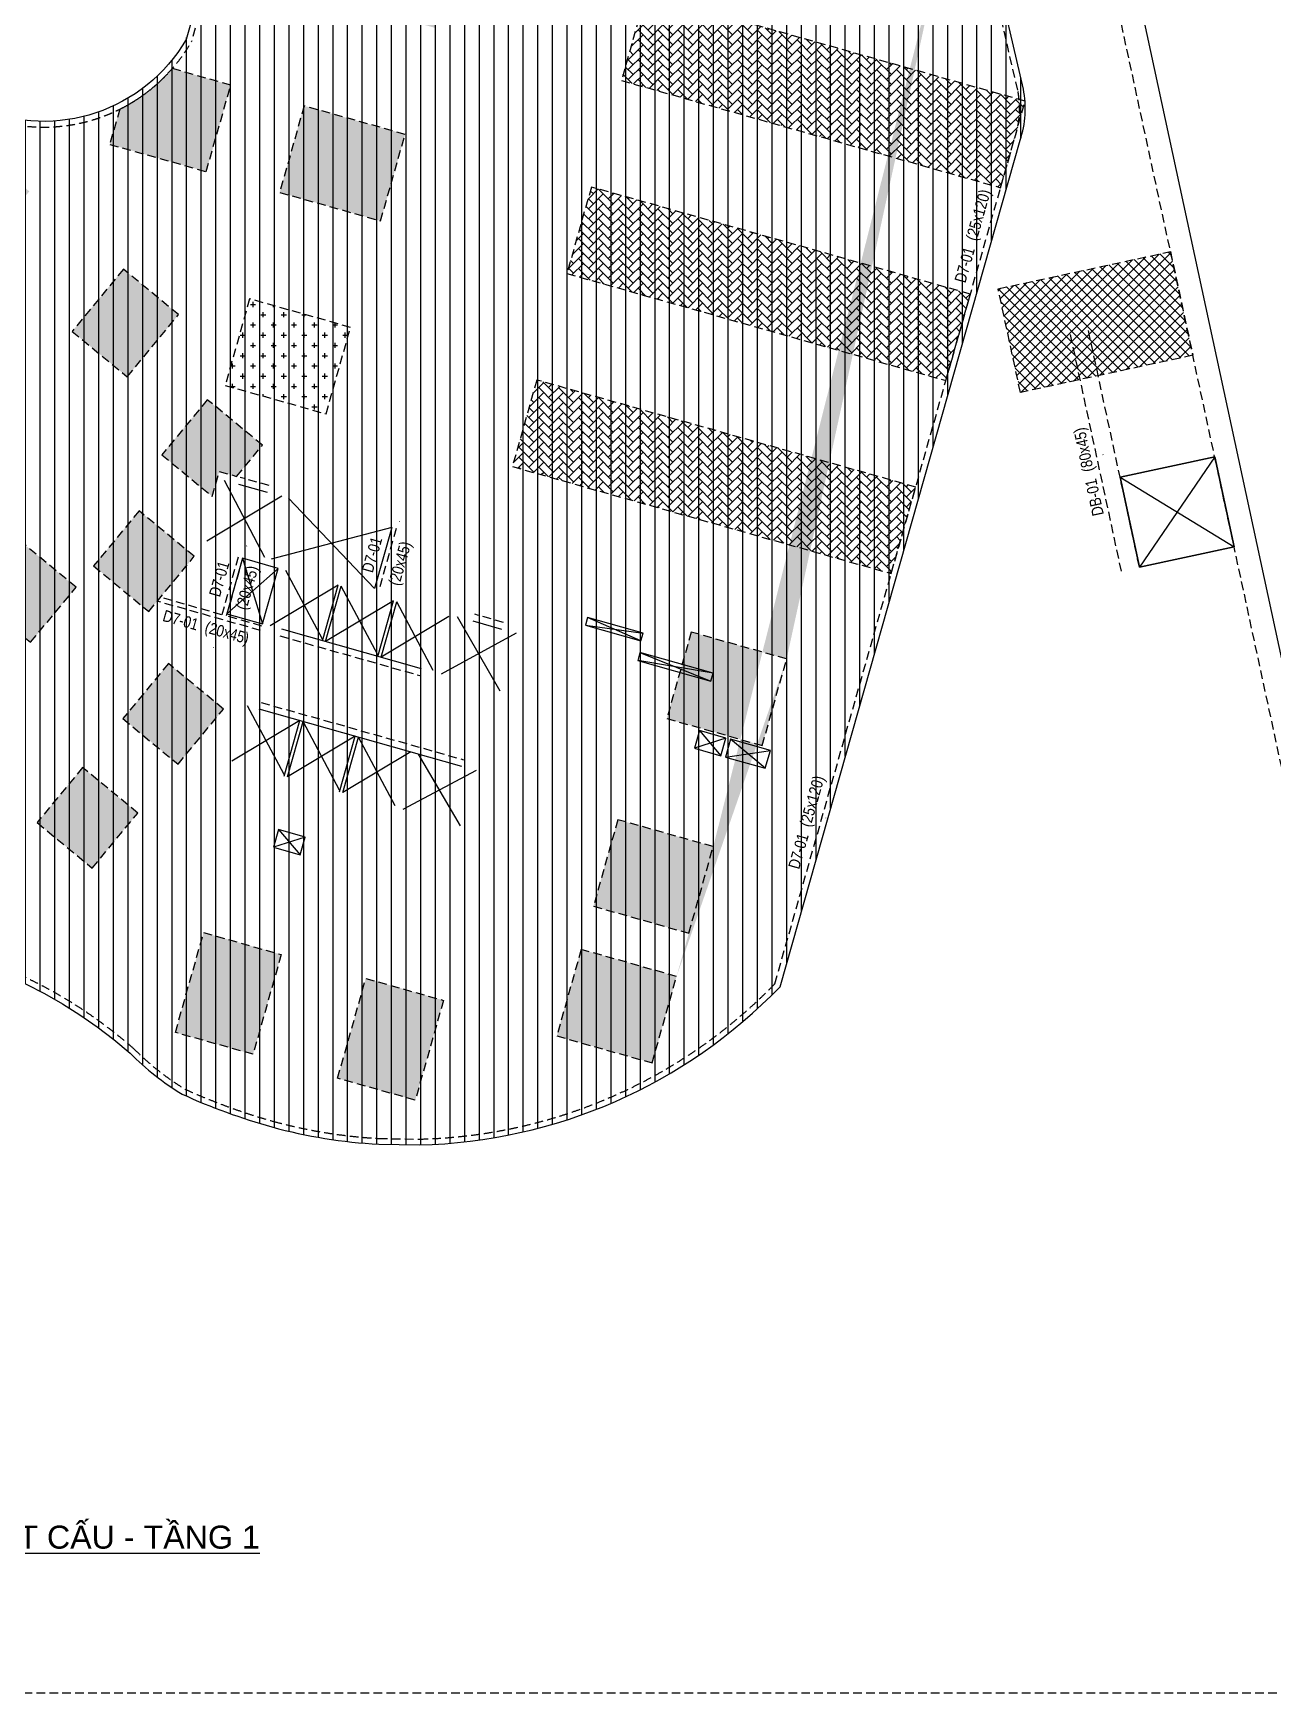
# Model space of a CAD drawing. Header units: millimetres. Extents: x 5400 to 3023951, y -127214 to 225084.
# Drawn here: x 748358 to 802139, y 2000 to 73998 of the extents above; entities that cross this region are included whole.
import ezdxf
from ezdxf.enums import TextEntityAlignment as Align

# ---------------------------------------------------------------- set-up
doc = ezdxf.new("R2010")
doc.units = ezdxf.units.MM
doc.header["$LTSCALE"] = 100
doc.linetypes.add('HIDDEN', pattern=[0.375, 0.25, -0.125])
for name, color, linetype in [('ccu11-Dai', 6, 'Continuous'), ('ccu11-Hatch', 250, 'Continuous'), ('ccu11-Manh', 8, 'Continuous'), ('ccu11-Thay', 7, 'Continuous'), ('ccu12-Khuat', 9, 'HIDDEN'), ('ccu12-Lomo', 2, 'Continuous'), ('ccu12-Text', 31, 'Continuous')]:
    doc.layers.add(name, color=color, linetype=linetype)
doc.layers.add('ccu12-Tencaukien', color=9, linetype='Continuous', lineweight=15)
doc.layers.add('KT-Kich thuoc', color=159, linetype='Continuous', lineweight=18)
doc.styles.add('Arial', font='arial.ttf', dxfattribs={"width": 0.7})
doc.styles.add('Arial Narrow', font='ARIALN.TTF')
pattern_1 = [(0, (0, 0), (444.5, 444.5), [222.25, -666.75]), (90, (111.125, -111.125), (-444.5, 444.5), [222.25, -666.75])]

# ---------------------------------------------------------------- blocks, each defined once
blk = doc.blocks.new('*U65')
at = {"layer": 'ccu12-Tencaukien', "color": 8, "ltscale": 10000}
blk.add_line((360.6565736538532, -155.3215232637356), (354.4065714950475, -155.3215232637356), dxfattribs=at)
at = {"layer": 'ccu12-Text', "color": 2, "style": 'Arial Narrow', "width": 0.8}
blk.add_attdef('SH', text='', height=300, dxfattribs=at).set_placement((275.6048113084853, 5.864471777974813), align=Align.BOTTOM_RIGHT)
at = {"layer": 'ccu12-Text', "color": 31, "style": 'Arial Narrow', "width": 0.8}
for tag, p in [('(', (507.5315725744504, -75.41116959831947)), ('KT', (632.605666770517, -75.41116959831947)), (')', (962.8971199221714, -75.41116959831947))]:
    blk.add_attdef(tag, text='', height=250, dxfattribs=at).set_placement(p, align=Align.BOTTOM_LEFT)
blk = doc.blocks.new('Lomo T1')
at = {"layer": 'ccu11-Manh', "ltscale": 0.5}
for p, q in [((89932.60956330225, 44298.93451975612, 7.041926182410731e-07), (86669.76996321976, 39503.74132822105, 7.174836964139087e-07)), ((85826.90991516784, 43413.93146930076, 7.01410419471675e-07), (90775.46961135417, 40388.74437867641, 7.202658951833068e-07)), ((47759.08364382759, 39890.74808661034, -1.473841578905439e-05), (48618.98403732851, 37049.87299022614, -1.472636816467722e-05)), ((49298.79367707297, 39455.66991717345, -1.473446673841087e-05), (47079.27400408126, 37484.95115966303, -1.473031721532074e-05)), ((62629.99122403003, 36987.56492683641, 9.322160354324964e-06), (65130.96549114585, 36644.59595562192, 9.322736923387243e-06)), ((65035.79606038332, 36307.78327853209, 9.322597869265232e-06), (62725.16065479256, 37324.377603926, 9.322299408446976e-06)), ((68171.71802793816, 34902.08638911997, -2.291197454324613e-08), (64900.89273480326, 35462.6235438108, -2.992309117279775e-08)), ((64996.06608436629, 35799.43511358346, -3.105689149550967e-08), (68076.54467837326, 34565.27481934731, -2.17781742205342e-08)), ((67574.54593590647, 32420.98061148613, -2.729628403359698e-08), (68511.78937612288, 31324.81696778536, -2.174295245618556e-08)), ((68729.32846084051, 32094.67198440852, -2.433449605095569e-08), (67357.00685118884, 31651.12559486297, -2.470474043882686e-08)), ((70436.44546698034, 30780.98563852022, -3.538624071194825e-06), (68921.79611226358, 32040.28597293282, -3.538621243958649e-06)), ((68704.2659848053, 31270.42842529924, -3.538939081951818e-06), (70653.97559443861, 31550.8431861538, -3.538306233201655e-06)), ((49318.83805360645, 28123.19733592449, -2.729627777122987e-08), (50256.08149382286, 27027.03369222372, -2.174294619381845e-08)), ((50473.62057854049, 27796.88870884688, -2.433448978858858e-08), (49101.29896888882, 27353.34231930133, -2.470473417645974e-08))]:
    blk.add_line(p, q, dxfattribs=at)
at = {"layer": 'ccu12-Lomo', "ltscale": 0.5}
for points, elevation in [([(89932.60956330225, 44298.93451975612), (85826.90991516784, 43413.93146930076), (86669.76996321976, 39503.74132822105), (90775.46961135417, 40388.74437867641)], 7.202658951833068e-07), ([(49298.79367707297, 39455.66991717345), (47759.08364382759, 39890.74808661034), (47079.27400408126, 37484.95115966303), (48618.98403732851, 37049.87299022614)], -1.472636816467722e-05), ([(62629.99122403003, 36987.56492683641), (65035.79606038332, 36307.78327853209), (65130.96549114585, 36644.59595562192), (62725.16065479256, 37324.377603926)], 9.322299408446976e-06), ([(68171.71802793816, 34902.08638911997), (64996.06608436629, 35799.43511358346), (64900.89273480326, 35462.6235438108), (68076.54467837326, 34565.27481934731)], -2.17781742205342e-08), ([(68729.32846084051, 32094.67198440852), (67574.54593590647, 32420.98061148613), (67357.00685118884, 31651.12559486297), (68511.78937612288, 31324.81696778536)], -2.174295245618556e-08), ([(68704.2659848053, 31270.42842529924), (70436.44546698034, 30780.98563852022), (70653.97559443861, 31550.8431861538), (68921.79611226358, 32040.28597293282)], -3.538621243958649e-06), ([(50473.62057854049, 27796.88870884688), (49318.83805360645, 28123.19733592449), (49101.29896888882, 27353.34231930133), (50256.08149382286, 27027.03369222372)], -2.174294619381845e-08)]:
    blk.add_lwpolyline(points, close=True, dxfattribs=dict(at, elevation=elevation))
blk = doc.blocks.new('*U274')
at = {"layer": 'ccu12-Tencaukien', "color": 8, "ltscale": 10000}
blk.add_line((360.6565736538532, -155.3215232637356), (354.4065714950475, -155.3215232637356), dxfattribs=at)
at = {"layer": 'ccu12-Text', "color": 2, "style": 'Arial Narrow', "width": 0.8}
blk.add_attdef('SH', text='', height=300, dxfattribs=at).set_placement((275.6048113084853, 5.864471777974813), align=Align.BOTTOM_RIGHT)
at = {"layer": 'ccu12-Text', "color": 31, "style": 'Arial Narrow', "width": 0.8}
for tag, p in [('(', (507.5315725744504, -75.41116959831947)), ('KT', (632.605666770517, -75.41116959831947)), (')', (962.8971199221714, -75.41116959831947))]:
    blk.add_attdef(tag, text='', height=250, dxfattribs=at).set_placement(p, align=Align.BOTTOM_LEFT)
blk = doc.blocks.new('*U42')
at = {"layer": 'ccu12-Tencaukien', "color": 8, "ltscale": 10000}
blk.add_line((360.6565736538532, -155.3215232637356), (354.4065714950475, -155.3215232637356), dxfattribs=at)
at = {"layer": 'ccu12-Text', "color": 2, "style": 'Arial Narrow', "width": 0.8}
blk.add_attdef('SH', text='', height=300, dxfattribs=at).set_placement((275.6048113084853, 5.864471777974813), align=Align.BOTTOM_RIGHT)
at = {"layer": 'ccu12-Text', "color": 31, "style": 'Arial Narrow', "width": 0.8}
for tag, p in [('(', (507.5315725744504, -75.41116959831947)), ('KT', (632.605666770517, -75.41116959831947)), (')', (962.8971199221714, -75.41116959831947))]:
    blk.add_attdef(tag, text='', height=250, dxfattribs=at).set_placement(p, align=Align.BOTTOM_LEFT)
blk = doc.blocks.new('*U67')
at = {"layer": 'ccu12-Tencaukien', "color": 8, "ltscale": 10000}
blk.add_line((360.6565736538532, -155.3215232637356), (354.4065714950475, -155.3215232637356), dxfattribs=at)
at = {"layer": 'ccu12-Text', "color": 2, "style": 'Arial Narrow', "width": 0.8}
blk.add_attdef('SH', text='', height=300, dxfattribs=at).set_placement((275.6048113084853, 5.864471777974813), align=Align.BOTTOM_RIGHT)
at = {"layer": 'ccu12-Text', "color": 31, "style": 'Arial Narrow', "width": 0.8}
for tag, p in [('(', (507.5315725744504, -75.41116959831947)), ('KT', (632.605666770517, -75.41116959831947)), (')', (962.8971199221714, -75.41116959831947))]:
    blk.add_attdef(tag, text='', height=250, dxfattribs=at).set_placement(p, align=Align.BOTTOM_LEFT)

msp = doc.modelspace()

# ---------------------------------------------------------------- hatches: boundary and pattern name
at = {"layer": 'ccu11-Hatch', "ltscale": 0.5}
h = msp.add_hatch(dxfattribs=at)
h.set_pattern_fill('ANSI31', color=250, scale=200, angle=45)
h.set_pattern_definition([(90, (0, 0), (-635, 0), [])])
edge = h.paths.add_edge_path(flags=17)
edge.add_line((762161.5850790277, 93492.42346563782), (786274.7884432474, 86678.71878831049))
edge.add_line((786274.7884432474, 86678.71878831049), (785533.5391760374, 90117.51933576367))
edge.add_line((785533.5391760374, 90117.51933576367), (782099.6192750819, 103186.5419821474))
edge.add_arc((778479.8492516067, 102335.6319383936), 3718.438237406988, 13.22851249994833, 127.1439657668092)
edge.add_line((776234.5824922097, 105299.6764901097), (762571.7906711114, 94944.11240693292))
edge.add_line((762571.7906711114, 94944.11240693292), (762161.5850790277, 93492.42346563782))
edge = h.paths.add_edge_path(flags=16)
edge.add_line((786766.3222368519, 84117.61496267178), (786769.0745165912, 84106.60440351366))
h.paths.add_polyline_path([(786740.9452343377, 83329.2029113667), (786113.2589235178, 85840.27660804718), (785159.3222431211, 85601.82363214865), (785787.008553941, 83090.74993546816)], flags=24)
h.paths.add_polyline_path([(787043.6976572841, 81491.87431204767), (786603.5563075637, 83252.67002648764), (785860.5577588886, 83066.94468573839), (786300.699108609, 81306.14897129842)], flags=24)
edge = h.paths.add_edge_path()
edge.add_line((757928.3954261844, 84026.85611389433), (754991.4765106118, 73728.95824402003))
edge.add_arc((748819.229725587, 77310.54820242108), 7136.134598322062, 247.0517019287709, 329.8745513469399, ccw=False)
edge.add_line((746036.8484580792, 70739.18826040058), (735191.6846661116, 74744.52512170342))
edge.add_arc((734572.3366591635, 72647.71602894302), 2186.366923732917, 73.54410105915463, 128.8923101348182)
edge.add_line((733199.6073805369, 74349.42536158318), (703092.3248862854, 37901.40788204905))
edge.add_arc((708804.0072879483, 34090.0557191635), 6866.565456398005, 146.285189176694, 162.6994245847438)
edge.add_arc((761693.5031142669, 16453.94065434649), 62617.76521529092, 161.6839826516877, 173.2051373553451)
edge.add_arc((760110.5669248538, 16581.3028824927), 61030.90882722213, 173.1480420638902, 178.2283188757372)
edge.add_arc((703375.1687476938, 18803.28022280268), 4279.475680557754, 184.4910921993422, 289.6180412246649)
edge.add_line((704811.9949487901, 14772.22049013579), (713828.6420041887, 18124.03938338843))
edge.add_arc((709009.9221840785, 32915.02207603493), 15556.13157950561, 288.0449709533353, 308.1740182219598)
edge.add_line((718624.419970567, 20685.76772294782), (723617.3971064227, 26731.83080246982))
edge.add_line((723617.3971064227, 26731.83080246982), (726447.5007056823, 30165.92850658328))
edge.add_arc((739259.8731791266, 14578.828521174), 20177.08042193963, 48.74265702777808, 129.4197139445303, ccw=False)
edge.add_arc((761138.1232753671, 38309.84244173887), 12116.57316840746, 224.967078781029, 238.5917353973992)
edge.add_arc((765927.1090816432, 52350.56711320471), 26791.08362441195, 245.5158688540587, 254.3879103235794)
edge.add_arc((764582.2215087548, 48124.26181145231), 22359.32158132673, 254.7924630325762, 266.8449143768003)
edge.add_line((763351.5911357483, 25798.83212998353), (765113.589470659, 25770.19379851788))
edge.add_arc((764597.1879688338, 48216.7200737351), 22452.46561816997, 271.3179058506525, 316.0447394460523)
edge.add_line((780760.313944562, 32632.54312954431), (791172.5741846716, 69354.0371619196))
edge.add_arc((787154.2050411949, 70729.47602338201), 4247.248831286764, 341.1045487179481, 371.5022185943445)
edge.add_line((791316.1563062711, 71576.40240861133), (790071.3862839012, 76988.64911564098))
edge.add_line((790071.3862839012, 76988.64911564098), (788252.7432614608, 77502.59818756774))
edge.add_line((788252.7432614608, 77502.59818756774), (785533.5396206449, 90117.51727314261))
edge.add_line((785533.5396206449, 90117.51727314261), (782097.720609938, 103189.2174135394))
edge.add_arc((778479.7364241752, 102337.4937491852), 3716.88616571059, 13.24702119251574, 127.1599088974587)
edge.add_line((776234.5824922097, 105299.6764901097), (762571.7906711114, 94944.11240693292))
edge.add_line((762571.7906711114, 94944.11240693292), (761536.1612015782, 91279.09204345204))
edge.add_line((761536.1612015782, 91279.09204345204), (762978.393276499, 90871.55836664693))
edge.add_line((762978.393276499, 90871.55836664693), (762228.0496565273, 88225.9031564982))
edge.add_line((762228.0496565273, 88225.9031564982), (762420.5134106874, 88171.51838533358))
edge.add_line((762420.5134106874, 88171.51838533358), (761003.7906640219, 83157.83743626227))
edge.add_line((761003.7906640219, 83157.83743626227), (757928.3954261844, 84026.85611389433))
h = msp.add_hatch(dxfattribs=at)
h.set_pattern_fill('CROSS', color=256, scale=70)
h.set_pattern_definition(pattern_1)
h.paths.add_polyline_path([(775282.6731152353, 92538.54520053272), (783433.5079403438, 90235.35160078961), (784521.2033797385, 94084.62674097698), (776370.36855463, 96387.8203407201)])
h.paths.add_polyline_path([(772184.2829264619, 97570.68882657737), (768084.8046018021, 98729.08451095938), (766997.1092482179, 94879.80943091668), (771096.5875728775, 93721.4137465346)])
h.paths.add_polyline_path([(769222.430062281, 86353.40635371032), (762447.705845122, 88267.7498213565), (761387.2028711392, 84514.7065972284), (768161.9270882981, 82600.36312958215)])
h.paths.add_polyline_path([(781491.9971600745, 82886.37633878134), (777305.9106374786, 84069.24502977334), (776245.4076634959, 80316.20180564524), (780431.4941860917, 79133.33311465316)])
h.paths.add_polyline_path([(766856.6925047536, 77981.23300574515), (757234.6732197778, 80700.1412347078), (756174.170245795, 76947.0980105797), (765796.1895307708, 74228.18978161698)])
edge = h.paths.add_edge_path()
edge.add_line((756927.1310826738, 71746.37990200924), (754391.8508709214, 72462.7777999472))
edge.add_arc((748819.229725587, 77310.54820242102), 7386.134598322031, 296.46309097407743, 318.97913041212377, ccw=False)
edge.add_line((752110.6480227077, 70698.3209000736), (751680.541586095, 69176.20536887315))
edge.add_line((751680.541586095, 69176.20536887315), (755866.628108691, 67993.33667788107))
edge.add_line((755866.628108691, 67993.33667788107), (756927.1310826738, 71746.37990200924))
h.paths.add_polyline_path([(764490.954970963, 69609.05974178248), (760112.4046048978, 70846.31320409039), (759051.901630915, 67093.2699799623), (763430.4519969801, 65856.01651765431)])
h.paths.add_polyline_path([(755750.40918402, 34980.99434977711), (759118.5249413108, 34029.26089934391), (757894.8676636385, 29698.82640996522), (754526.7519063477, 30650.55986039863)])
h.paths.add_polyline_path([(762789.7710537813, 32991.87145616701), (766157.886811072, 32040.1380057338), (764934.2295333998, 27709.70351635511), (761566.113776109, 28661.43696678853)])
edge = h.paths.add_edge_path()
edge.add_line((787982.9501193545, 78754.22149610828), (787455.4784619312, 81201.2665165471))
edge.add_line((787455.4784619312, 81201.2665165471), (784446.3130200014, 82051.57084553974))
edge.add_line((784446.3130200014, 82051.57084553974), (783385.8100460186, 78298.52762141163))
edge.add_line((783385.8100460186, 78298.52762141163), (787523.7809513743, 77129.25506329884))
edge.add_line((787523.7809513743, 77129.25506329884), (787976.9610737603, 78733.02669747209))
edge.add_line((781045.9745913844, 46849.75641852793), (776908.0040281501, 48019.02887996686))
edge.add_line((776908.0040281501, 48019.02887996686), (775847.5010541673, 44265.98565583875))
edge.add_line((775847.5010541673, 44265.98565583875), (779985.4719595232, 43096.71309772595))
edge.add_line((779985.4719595232, 43096.71309772595), (781045.974933506, 46849.75632185413))
edge.add_line((776271.5130070716, 33079.15315584956), (772133.5424438373, 34248.42561728849))
edge.add_line((772133.5424438373, 34248.42561728849), (771073.0394698544, 30495.38239316038))
edge.add_line((771073.0394698544, 30495.38239316038), (775211.0103752103, 29326.10983504758))
edge.add_line((775211.0103752103, 29326.10983504758), (776271.5133491931, 33079.15305917576))
edge.add_line((777862.2669591492, 38708.71814464319), (773724.2963959149, 39877.99060608211))
edge.add_line((773724.2963959149, 39877.99060608211), (772663.7934219321, 36124.947381954))
edge.add_line((772663.7934219321, 36124.947381954), (776801.7643272879, 34955.6748238412))
edge.add_line((776801.7643272879, 34955.6748238412), (777862.2673012707, 38708.71804796939))
h = msp.add_hatch(dxfattribs=at)
h.set_pattern_fill('AR-HBONE', color=256, scale=3)
h.set_pattern_definition([(45, (0, 0), (0, 431.0522938113194), [914.4000000000001, -304.8]), (135, (215.526, 215.526), (4.263256414560601e-14, 431.0522938113194), [914.4000000000001, -304.8])])
h.paths.add_polyline_path([(791391.3318178684, 71048.44321770768), (774940.173050924, 75697.07157656629), (773879.6700769411, 71944.02835243818), (790330.8288438856, 67295.39999357951)])
h.paths.add_polyline_path([(789018.0349659222, 62678.40595624188), (772574.4355583554, 67324.89845975366), (771513.9325843726, 63571.85523562555), (787957.5319919394, 58925.3627321137)])
h.paths.add_polyline_path([(786644.7381141395, 54308.36869535247), (770208.697950463, 58952.72493355139), (769148.1949764802, 55199.68170942328), (785584.2351401567, 50555.32547122429)])
h = msp.add_hatch(dxfattribs=at)
h.set_pattern_fill('CROSS', color=256, scale=70)
h.set_pattern_definition(pattern_1)
h.paths.add_polyline_path([(755345.3121588659, 51304.23722868766), (752955.0380064799, 53278.21531276953), (750981.0599223981, 50887.94116038353), (753371.334074784, 48913.9630763017)])
h.paths.add_polyline_path([(756616.7055539705, 44677.50663430497), (754226.4314015844, 46651.48471838685), (752252.4533175027, 44261.21056600084), (754642.7274698885, 42287.23248191901)])
h.paths.add_polyline_path([(750216.9393605458, 49962.67383300397), (747826.6652081597, 51936.65191708585), (745852.687124078, 49546.37776469984), (748242.9612764639, 47572.39968061801)])
h.paths.add_polyline_path([(758302.0737474412, 56125.19783054747), (755911.799595055, 58099.17591462935), (753937.8215109734, 55708.90176224334), (756124.8099174079, 53902.8053999209), (756430.5547494947, 54984.81460591609), (757184.3903415686, 54771.80214559881)])
h.paths.add_polyline_path([(752436.2913291373, 59088.8436501323), (754664.9763077656, 61787.54023664161), (752274.7021882858, 63761.51836056942), (750046.0172096577, 61062.82177406015)])
h.paths.add_polyline_path([(735973.769718148, 71348.38207066813), (733043.6237903129, 73768.31237989581), (731133.32238006, 71455.14387717344), (734063.4683078951, 69035.21356794568)])
h.paths.add_polyline_path([(738586.5354714927, 65403.64869344054), (736196.2613520131, 67377.6268173684), (734285.9599417602, 65064.45831464603), (736676.2340612398, 63090.48019071809)])
h.paths.add_polyline_path([(741101.7656490658, 68449.32054010962), (743330.450627694, 71148.01712661893), (740940.1765082143, 73121.99525054674), (738711.4915295863, 70423.29866403747)])
h.paths.add_polyline_path([(743444.1893498013, 61392.01575926605), (741053.9152303217, 63365.9938831939), (739143.6138200688, 61052.82538047154), (741533.8879395484, 59078.84725654359)])
h.paths.add_polyline_path([(745959.4195215151, 64437.68759884004), (748188.1045001433, 67136.38418534935), (745797.8303806636, 69110.36230927716), (743569.1454020354, 66411.6657227679)])
h.paths.add_polyline_path([(730112.5165324768, 66371.12265412237), (732022.8179041689, 68684.29118868941), (730133.057754263, 70244.76751677421), (728222.7563825712, 67931.59898220726)])
h.paths.add_polyline_path([(726216.3294238143, 65503.23098279379), (728646.4394109726, 63496.55869105879), (726226.7243401628, 60566.54521394087), (723796.6143459653, 62573.21749715228)])
h.paths.add_polyline_path([(720866.831165231, 59027.10328602099), (723297.5953276576, 57019.68701445587), (720877.8802568477, 54089.67353733796), (718447.1160873821, 56097.08980037946)])
h.paths.add_polyline_path([(715517.2961388618, 52550.93107799408), (719799.2864387748, 49014.5738762289), (717379.5713679651, 46084.56039911099), (713097.5810610127, 49620.91759235255)])
h.paths.add_polyline_path([(710167.6345367841, 46074.60563682062), (712599.9076461818, 44065.9432208798), (710180.1925753719, 41135.92974376189), (707747.9194589352, 43144.59215117909)])
edge = h.paths.add_edge_path()
edge.add_line((704818.2068689299, 39598.2158691189), (707251.0637339485, 37589.07138313563))
edge.add_line((707251.0637339485, 37589.07138313563), (704831.3486631387, 34659.05790601771))
edge.add_line((704831.3486631387, 34659.05790601771), (702632.2717009948, 36475.13816711617))
edge.add_arc((708804.0072879475, 34090.05571916376), 6616.565456397178, 146.3946497713236, 158.8708524064456, ccw=False)
edge.add_line((703293.27131519, 37752.12173131393), (704818.2068689299, 39598.2158691189))
h.paths.add_polyline_path([(743330.2098203008, 36598.20390589269), (740939.9356679148, 38572.18198997457), (738965.957583833, 36181.90783758856), (741356.2317362189, 34207.92975350673)])
h.paths.add_polyline_path([(745186.4789829794, 43871.33009943114), (742796.2048305933, 45845.30818351302), (740822.2267465116, 43455.03403112701), (743212.5008988974, 41481.05594704518)])
h.paths.add_polyline_path([(752891.617803111, 40166.82806116277), (750501.3436507249, 42140.80614524465), (748527.3655666432, 39750.53199285864), (750917.639719029, 37776.55390877681)])
h = msp.add_hatch(dxfattribs=at)
h.set_pattern_fill('ANSI37', color=256, scale=100)
h.set_pattern_definition([(45, (0, 0), (-224.5064030267288, 224.5064030267288), []), (135, (0, 0), (-224.5064030267288, -224.5064030267288), [])])
h.paths.add_polyline_path([(791191.3162730754, 58412.39564153794), (790222.0272178103, 62909.11430377644), (797700.265825833, 64521.08413776304), (798669.5548810967, 60024.3654755219)])
h = msp.add_hatch(dxfattribs=at)
h.set_pattern_fill('CROSS', color=256, scale=70)
h.set_pattern_definition([(0, (336399.99798157, 1.172084012068808e-07), (444.5, 444.5), [222.25, -666.75]), (90, (336511.12298157, -111.1249998827916), (-444.5, 444.5), [222.25, -666.75])])
h.paths.add_polyline_path([(762125.2174545414, 61236.88640557636), (757746.6670593852, 62474.13990118944), (756686.1640854025, 58721.09667706134), (761064.7144805585, 57483.84318144819)])

# ---------------------------------------------------------------- linework, layer by layer
at = {"layer": 'ccu11-Dai', "color": 6}
msp.add_lwpolyline([(812199.9506610354, 1999.999987999756), (792829.8686230587, 91861.54223478412)], dxfattribs=at)
at = {"layer": 'ccu11-Manh', "ltscale": 0.5}
for p, q in [((756637.673262496, 54614.54184390335, -4.507735172871043e-06), (758391.9130693331, 51261.16306427655, -4.507735172871043e-06)), ((759139.7034064286, 53907.5397522628, -4.507735172871043e-06), (755889.8830381727, 51968.16543585468, -4.507735172871043e-06)), ((759428.397924014, 53825.96290814932, -4.507735172871043e-06), (763165.0100471477, 49912.42249232459, 8.597930542062109e-08)), ((763912.8004062348, 52558.7990332051, 1.007909446282138e-09), (758680.6077004973, 51179.58650281673, -4.507735172871043e-06)), ((760902.4068944381, 47713.50853813039, 1.27043716604969e-09), (759320.7683171647, 50686.94834498606, 2.701524264109372e-09)), ((761582.2165635662, 50047.92752886143, 1.27043716604969e-09), (758640.9586481083, 48281.1514268485, 2.701524264109372e-09)), ((763308.202915246, 47033.69915544659), (761726.5643379727, 50007.13896230226)), ((763988.0125843742, 49368.11814617763), (761046.7546689162, 47601.3420441647)), ((765713.9998836493, 46353.88950474425), (764132.3613063759, 49327.32931159991)), ((766393.8095527774, 48688.30849547528), (763452.5516373195, 46921.53239346236)), ((766757.8135095347, 48689.36702342327), (768600.9561222658, 45466.74003142644)), ((769307.958193984, 47968.7688223234), (766050.8114534576, 46187.33822764725)), ((759243.6712955559, 41843.36403528199), (757662.0327182825, 44816.80384213766)), ((759923.480964684, 44177.78302601303), (756982.2230492261, 42411.0069240001)), ((761649.4682399161, 41163.55445715968), (760067.8296626428, 44136.99426401535)), ((762329.2779090443, 43497.97344789072), (759388.0199935863, 41731.19734587779)), ((764055.2651628341, 40483.74480315365), (762473.6265855607, 43457.18461000931)), ((764735.0748319622, 42818.16379388468), (761793.8169165043, 41051.38769187176)), ((766894.1055304018, 39610.1914785471), (765071.8864011707, 42722.99044232383)), ((767573.9151998892, 42015.98839820859), (764392.0767193973, 40317.19347918325))]:
    msp.add_line(p, q, dxfattribs=at)
at = {"layer": 'ccu11-Thay', "ltscale": 0.5}
for p, q in [((757263.1804811878, 54437.79140015715, -4.507735172871043e-06), (758514.1949201112, 54084.2905181145, -4.507735172871043e-06)), ((767431.4362679833, 48499.02042613791), (768682.450667156, 48145.51940342016)), ((765208.7972822305, 46425.26743240473), (759146.1785272931, 48138.35056847754)), ((766948.4076225018, 42192.73901916512), (758167.2635795256, 44674.04009523125))]:
    msp.add_line(p, q, dxfattribs=at)
at = {"layer": 'ccu11-Thay'}
for p, q in [((763912.800321426, 52558.79905716951, -7.890333358824817e-09), (763165.0100471477, 49912.42249232459, 8.597930542062109e-08)), ((760902.4068858396, 47642.13058004131, 1.27043716604969e-09), (761582.2165635662, 50047.92752886147, 1.27043716604969e-09)), ((761046.7547014704, 47601.34200170575, 1.27043716604969e-09), (761726.5643791972, 50007.13895052591, 1.27043716604969e-09)), ((763308.2037717943, 46962.32095289175, 1.27043716604969e-09), (763988.0134495209, 49368.11790171191, 1.27043716604969e-09)), ((763452.5516202712, 46921.53233313015), (764132.3612979978, 49327.32928195031)), ((759243.6712869575, 41771.98607719287), (759923.480964684, 44177.78302601303)), ((759388.0191009598, 41731.19749309431), (760067.8287786864, 44136.99444191447)), ((761649.468215929, 41092.17644461102), (762329.2778936556, 43497.97339343118)), ((761793.8160310466, 41051.38786445934), (762473.6257087732, 43457.1848132795))]:
    msp.add_line(p, q, dxfattribs=at)
at = {"layer": 'ccu11-Thay', "elevation": -8.675680488352614e-10}
for points in [[(757928.3954261844, 84026.85611389433), (754991.4765106118, 73728.95824402003, -0.3779824510028863), (746036.8484580792, 70739.18826040058), (735191.6846661116, 74744.52512170342, 0.2463093666367352)], [(733199.6073805369, 74349.42536158318), (703092.3248862854, 37901.40788204905, 0.0717433244059158), (702248.100270311, 36132.0655974679, 0.05031291028689125), (699515.5575263469, 23862.55746337057, 0.02217052075567615), (699108.8331126688, 18468.17971578783, 0.4938342429271592), (704811.9949487901, 14772.22049013579), (713828.6420041887, 18124.03938338843, 0.08805607639566285), (718624.419970567, 20685.76772294782), (723617.3971064227, 26731.83080246982), (726447.5007056823, 30165.92850658328, -0.3673194213879462), (752565.4907709981, 29747.05567045889, 0.05951891227880312), (754823.7802225432, 27968.64245544008, 0.0387309329078558), (758717.01103985, 26547.91903208785, 0.05263727279025288), (763351.5911357483, 25798.8321299833), (763351.5911357483, 25798.83212998353), (763351.5911357483, 25798.83212998353), (763351.5911357483, 25798.83212998353), (765113.589470659, 25770.19379851788, 0.1976735878030457), (780760.313944562, 32632.54312954431), (780760.313944562, 32632.54312954431), (791172.5741846716, 69354.0371619196, 0.1334181393599056), (791316.1563062711, 71576.40240861133), (790071.3862839012, 76988.64911564098)]]:
    msp.add_lwpolyline(points, format="xyb", dxfattribs=at)
at = {"layer": 'ccu12-Khuat', "ltscale": 15}
for p, q in [((796354.9300125932, 50830.20775772282, 7.011182660604664e-07), (794110.8150885433, 61241.08900754622, 7.011182660604664e-07)), ((795572.8919843774, 50661.63574811135, 7.011182660604664e-07), (793328.7770603276, 61072.51699793476, 7.011182660604664e-07)), ((758595.7720253714, 54372.98607745052, -4.507735172871043e-06), (757344.7575845206, 54726.48695267273, -4.507735172871043e-06)), ((764105.264081557, 52504.41430713476, -7.890333358825446e-09), (763357.4738072779, 49858.03774228985, 8.597930542062045e-08)), ((757251.7831447747, 51271.58458690158, -1.47387079398487e-05), (756544.7811094855, 48769.55579610919, -1.9811868251318e-05)), ((757444.2468986548, 51217.19981474652, -1.47387079398487e-05), (756737.2448633265, 48715.17102381552, -1.981186825159905e-05)), ((758222.5711092429, 48087.62881259111, -4.507735172871043e-06), (753735.9141930585, 49355.43020312186, -4.225105946909881e-05)), ((756544.7811094858, 48769.55579610918, -1.907939406736352e-05), (753875.0748411311, 49523.93871028279, -4.153789520630869e-05)), ((758276.9558815365, 48280.0925664321, -4.507735172871043e-06), (756737.2448633267, 48715.17102381551, -1.746032177986985e-05)), ((768764.0278568949, 48434.21527252086), (767513.0134160497, 48787.71614776495)), ((759064.6136383145, 47849.69159142447), (765127.2218947957, 46136.57130120725)), ((758248.8407204562, 44962.73566387228), (767029.9850172802, 42481.43561388427))]:
    msp.add_line(p, q, dxfattribs=at)
at = {"layer": 'ccu12-Khuat', "color": 6, "ltscale": 15}
for points in [[(811176.9825044844, 1999.999987999821), (791857.0248545812, 91629.0055421648)], [(695621.7375718368, 1999.999987999765), (811176.9825044844, 1999.999987999756)]]:
    msp.add_lwpolyline(points, dxfattribs=at)
at = {"layer": 'ccu12-Khuat', "ltscale": 15}
for points, elevation in [([(758166.7991435264, 83951.24270638076), (755223.4202677096, 73630.69388401175, -0.3789701878141031), (745944.801860824, 70506.67807176716), (735113.1190194283, 74507.0361471995, 0.2418501822442448)], -8.675680488352614e-10), ([(733375.7569204582, 74170.11998067422), (703293.27131519, 37752.12173131394, 0.0713467072097957), (702486.1366927563, 36055.62168885471, 0.05032188684258512), (699763.801556512, 23832.97872966955, 0.02211344641662875), (699359.1439793353, 18474.31317243088, 0.4926657019591357), (704726.4912967064, 15007.15040037347), (713746.3514665832, 18360.16372629581, 0.0876993084422841), (718448.8430168645, 20865.77158309817), (723424.5509549876, 26890.92315912572), (726269.9582579528, 30343.59064767168, -0.3677729635079462), (752736.5960432909, 29929.51434972583, 0.05937282408267475), (754941.1966566029, 28189.87904047997, 0.03857951358123705), (758783.4413700736, 26788.93313599766, 0.05257240381339906), (763360.5193846615, 26048.72003539377), (765112.7318314712, 26020.24075714716, 0.1968857053784957), (780536.9291572357, 32761.16669079907), (790933.9081663287, 69428.7675606291, 0.1336391048201217), (791071.7971738153, 71523.4974976853), (789860.9304897834, 76788.33285323653)], -8.675680488352614e-10), ([(756927.1310826738, 71746.37990200924), (754391.8508709214, 72462.7777999472, -0.09856206799125468), (752110.6480227077, 70698.3209000736), (751680.541586095, 69176.20536887315), (755866.628108691, 67993.33667788107), (756927.1310826738, 71746.37990200924)], -4.594827162156637e-10)]:
    msp.add_lwpolyline(points, format="xyb", dxfattribs=dict(at, elevation=elevation))
for points, elevation in [([(791391.3318178684, 71048.44321770768), (774940.173050924, 75697.07157656629), (773879.6700769411, 71944.02835243818), (790330.8288438856, 67295.39999357951), (791391.3318178684, 71048.44321770768)], -4.554165285821321e-10), ([(764490.954970963, 69609.05974178248), (760112.4046048978, 70846.31320409039), (759051.901630915, 67093.2699799623), (763430.4519969801, 65856.01651765431), (764490.954970963, 69609.05974178248)], -4.594827162156637e-10), ([(752436.2913291373, 59088.8436501323), (754664.9763077656, 61787.54023664161), (752274.7021882858, 63761.51836056942), (750046.0172096577, 61062.82177406015), (752436.2913291373, 59088.84365013232)], -7.529535948601336e-10), ([(762125.2174545414, 61236.88640557636), (757746.6670593852, 62474.13990118944), (756686.1640854025, 58721.09667706134), (761064.7144805585, 57483.84318144819), (762125.2174545414, 61236.88640557636)], -4.594827162163296e-10), ([(786644.7381141395, 54308.36869535247), (770208.697950463, 58952.72493355139), (769148.1949764802, 55199.68170942328), (785584.2351401567, 50555.32547122429), (786644.7381141395, 54308.36869535247)], -3.786782742952348e-10), ([(781045.9745913844, 46849.75641852793), (776908.0040281501, 48019.02887996686), (775847.5010541673, 44265.98565583875), (779985.4719595232, 43096.71309772595), (781045.974933506, 46849.75632185413)], -3.977418989277342e-10), ([(777862.2669591492, 38708.71814464319), (773724.2963959149, 39877.99060608211), (772663.7934219321, 36124.947381954), (776801.7643272879, 34955.6748238412), (777862.2673012707, 38708.71804796939)], -4.55416528582132e-10), ([(755750.40918402, 34980.99434977711), (759118.5249413108, 34029.26089934391), (757894.8676636385, 29698.82640996522), (754526.7519063477, 30650.55986039863), (755750.4091840199, 34980.99434977715)], -6.07776736824685e-10), ([(776271.5130070716, 33079.15315584956), (772133.5424438373, 34248.42561728849), (771073.0394698544, 30495.38239316038), (775211.0103752103, 29326.10983504758), (776271.5133491931, 33079.15305917576)], -4.271607877580067e-10), ([(762789.7710537813, 32991.87145616701), (766157.886811072, 32040.1380057338), (764934.2295333998, 27709.70351635511), (761566.113776109, 28661.43696678853), (762789.7710537812, 32991.87145616705)], -6.07776736824685e-10)]:
    msp.add_lwpolyline(points, dxfattribs=dict(at, elevation=elevation))
msp.add_lwpolyline([(789018.0349659222, 62678.40595624188), (772574.4355583554, 67324.89845975366), (771513.9325843726, 63571.85523562555), (787957.5319919394, 58925.3627321137), (789018.0349659222, 62678.40595624188)], dxfattribs=at)
for points, elevation in [([(791191.3162730754, 58412.39564153794), (790222.0272178103, 62909.11430377644), (797700.265825833, 64521.08413776304), (798669.5548810967, 60024.3654755219)], 1.484398519871811e-10), ([(758302.0750151165, 56125.1975086187), (755911.8008627305, 58099.17559270058), (753937.8227786487, 55708.90144031457), (756124.8099174079, 53902.8053999209), (756124.8099174079, 53902.8053999209), (756430.5547466639, 54984.81460671598), (757184.3904103375, 54771.80222887043)], -3.511819270655658e-10), ([(750216.9393605458, 49962.67383300397), (747826.6652081597, 51936.65191708585), (745852.687124078, 49546.37776469984), (748242.9612764639, 47572.39968061801)], -4.138485392970313e-10), ([(756616.7055539705, 44677.50663430497), (754226.4314015844, 46651.48471838685), (752252.4533175027, 44261.21056600084), (754642.7274698885, 42287.23248191901)], -1.778886207532452e-10), ([(752891.617803111, 40166.82806116277), (750501.3436507249, 42140.80614524465), (748527.3655666432, 39750.53199285864), (750917.639719029, 37776.55390877681)], -1.67329305007068e-10)]:
    msp.add_lwpolyline(points, close=True, dxfattribs=dict(at, elevation=elevation))
msp.add_lwpolyline([(755345.3121588659, 51304.23722868766), (752955.0380064799, 53278.21531276953), (750981.0599223981, 50887.94116038353), (753371.334074784, 48913.9630763017)], close=True, dxfattribs=at)
at = {"layer": 'ccu12-Lomo', "ltscale": 0.5, "elevation": 7.011182660604664e-07}
msp.add_lwpolyline([(795512.0729832134, 54740.38381451259), (799617.7750249489, 55625.39038269514), (800460.6363096421, 51715.19450462381), (796354.9447808668, 50830.21094109431), (795512.0729801924, 54740.3838138614)], dxfattribs=at)

# ---------------------------------------------------------------- block references
at = {"layer": 'ccu12-Tencaukien'}
ref = msp.add_blockref('*U42', (789513.0126377357, 64832.07540040693, 2.435716815850049e-06), dxfattribs=dict(at, xscale=1.815893337873054, yscale=1.815893337873054, zscale=1.815893337873054, rotation=74.21909893616227))
ref.add_attrib('KT', '(25x120)', dxfattribs={"color": 31, "height": 500, "rotation": 74.21909893381884, "style": 'Arial Narrow'}).set_placement((789435.382125347, 64916.43884769172, -3.671734870628787e-08), align=Align.BOTTOM_LEFT)
ref.add_attrib('SH', 'D7-01', dxfattribs={"color": 2, "height": 500, "rotation": 74.21909893381884, "style": 'Arial Narrow'}).set_placement((789366.9685930604, 64590.29650333567, -3.671734870628787e-08), align=Align.BOTTOM_RIGHT)
ref = msp.add_blockref('*U274', (794633.7338695507, 55018.5710830565, 3.173552430616803e-06), dxfattribs=dict(at, xscale=1.815893337873053, yscale=1.815893337873053, zscale=1.815893337873053, rotation=102.1642572997852))
ref.add_attrib('KT', '(80x45)', dxfattribs={"color": 31, "height": 499.9999999999999, "rotation": 102.1642572973685, "style": 'Arial Narrow'}).set_placement((794525.6204192878, 55056.71776788966, 7.011182660604664e-07), align=Align.BOTTOM_LEFT)
ref.add_attrib('SH', 'DB-01', dxfattribs={"color": 2, "height": 499.9999999999999, "rotation": 102.1642572973685, "style": 'Arial Narrow'}).set_placement((794618.0229946575, 54736.54437073291, 7.011182660604664e-07), align=Align.BOTTOM_RIGHT)
ref = msp.add_blockref('*U65', (763799.2464727147, 52260.68449283557, 2.435446445701706e-06), dxfattribs=dict(at, xscale=1.815893337873054, yscale=1.815893337873054, zscale=1.815893337873054, rotation=74.21909893616227))
ref.add_attrib('KT', '(20x45)', dxfattribs={"color": 31, "height": 500, "rotation": 74.21909893381884, "style": 'Arial Narrow'}).set_placement((764382.7036234469, 49953.62300145156, -3.698771885463109e-08), align=Align.BOTTOM_LEFT)
ref.add_attrib('SH', 'D7-01', dxfattribs={"color": 2, "height": 500, "rotation": 74.21909893381884, "style": 'Arial Narrow'}).set_placement((763653.2024280394, 52018.90559576431, -3.698771885463109e-08), align=Align.BOTTOM_RIGHT)
ref = msp.add_blockref('*U65', (757170.644050423, 51207.63223999528, 2.472434164556337e-06), dxfattribs=dict(at, xscale=1.815893337873054, yscale=1.815893337873054, zscale=1.815893337873054, rotation=74.21909893616227))
ref.add_attrib('KT', '(20x45)', dxfattribs={"color": 31, "height": 500, "rotation": 74.21909893381884, "style": 'Arial Narrow'}).set_placement((757754.1012011552, 48900.57074861127), align=Align.BOTTOM_LEFT)
ref.add_attrib('SH', 'D7-01', dxfattribs={"color": 2, "height": 500, "rotation": 74.21909893381884, "style": 'Arial Narrow'}).set_placement((757024.6000057478, 50965.85334292402), align=Align.BOTTOM_RIGHT)
ref = msp.add_blockref('*U67', (755640.3542119366, 47793.38248461139, 2.472434164556337e-06), dxfattribs=dict(at, xscale=1.815893337873054, yscale=1.815893337873054, zscale=1.815893337873054, rotation=344.2212278170489))
ref.add_attrib('KT', '(20x45)', dxfattribs={"color": 31, "height": 500, "rotation": 344.2212278157461, "style": 'Arial Narrow'}).set_placement((755724.7147747254, 47871.0161315529), align=Align.BOTTOM_LEFT)
ref.add_attrib('SH', 'D7-01', dxfattribs={"color": 2, "height": 500, "rotation": 344.2212278157461, "style": 'Arial Narrow'}).set_placement((755398.5698886228, 47939.41754565374), align=Align.BOTTOM_RIGHT)
ref = msp.add_blockref('*U42', (782301.8374860021, 39400.02518322875, 2.435716815850049e-06), dxfattribs=dict(at, xscale=1.815893337873054, yscale=1.815893337873054, zscale=1.815893337873054, rotation=74.21909893616227))
ref.add_attrib('KT', '(25x120)', dxfattribs={"color": 31, "height": 500, "rotation": 74.21909893381884, "style": 'Arial Narrow'}).set_placement((782224.2069736135, 39484.38863051354, -3.671734870628787e-08), align=Align.BOTTOM_LEFT)
ref.add_attrib('SH', 'D7-01', dxfattribs={"color": 2, "height": 500, "rotation": 74.21909893381884, "style": 'Arial Narrow'}).set_placement((782155.7934413268, 39158.24628615749, -3.671734870628787e-08), align=Align.BOTTOM_RIGHT)
at = {"layer": 'KT-Kich thuoc'}
msp.add_blockref('Lomo T1', (709685.1630680455, 11326.45234521183), dxfattribs=at)

# ---------------------------------------------------------------- texts
at = {"layer": 'ccu12-Text', "color": 31, "style": 'Arial'}
msp.add_text('%%UMẶT BẰNG KẾT CẤU - TẦNG 1', height=1000, dxfattribs=at).set_placement((748177.9362816106, 8253.316563728877), align=Align.CENTER)

doc.saveas('drawing.dxf')
